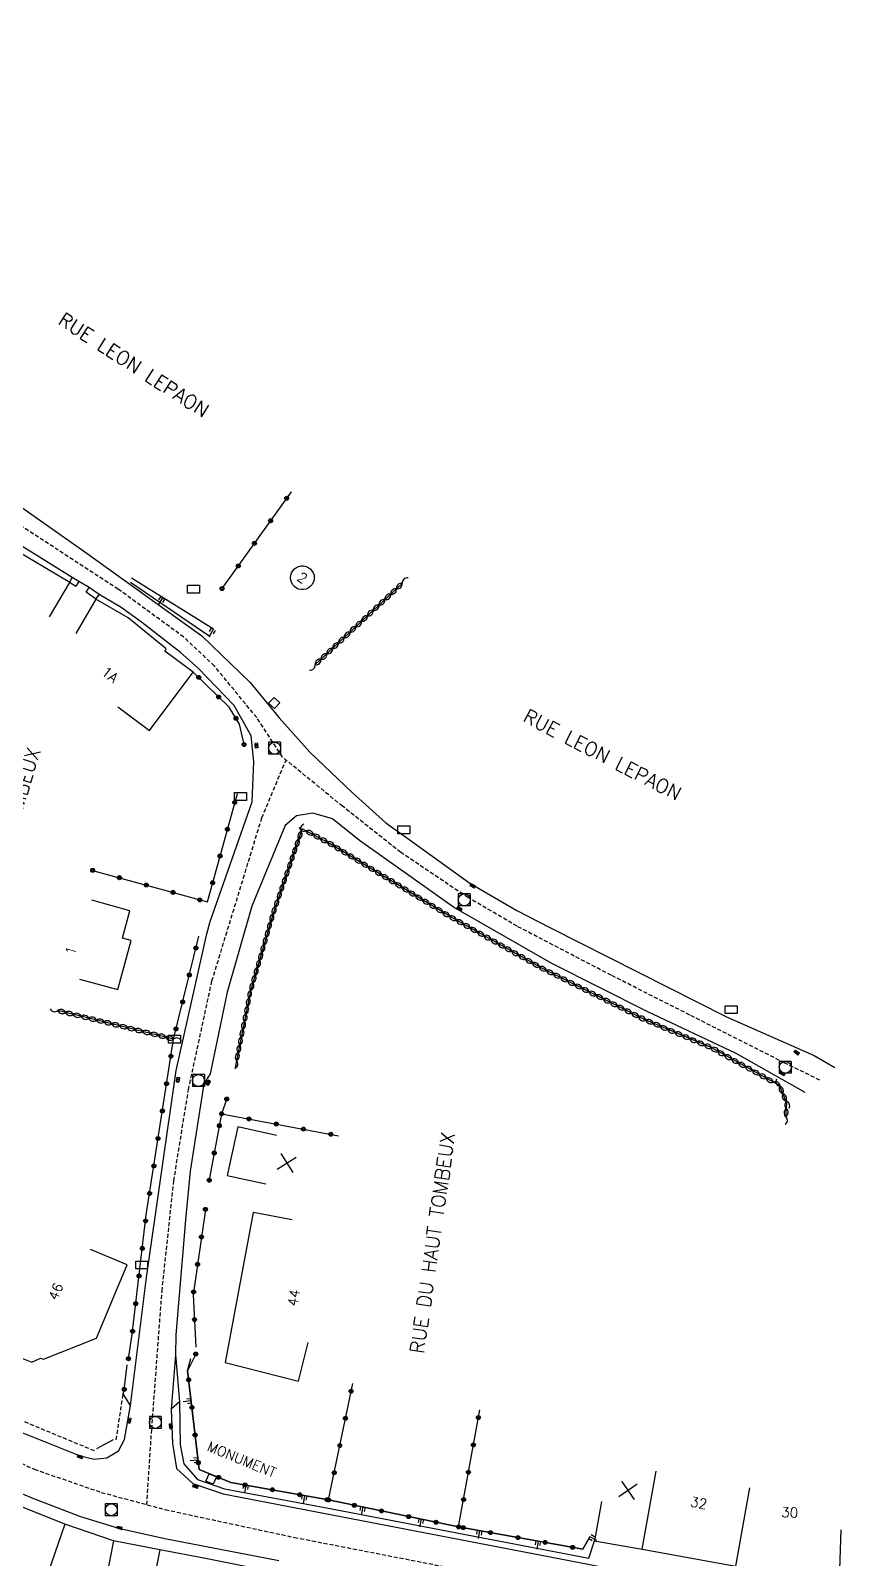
# Model space of a CAD drawing. Header units: millimetres. Extents: x 257000 to 258000, y 143000 to 144000.
# Drawn here: x 257643.5 to 257746.8, y 143435.7 to 143628.3 of the extents above; entities that cross this region are included whole.
import ezdxf
from ezdxf.enums import TextEntityAlignment as Align

# ---------------------------------------------------------------- set-up
doc = ezdxf.new("R2010")
doc.units = ezdxf.units.MM
doc.linetypes.add('DASHED', pattern=[0.75, 0.5, -0.25])
doc.layers.get('0').update_dxf_attribs({"linetype": 'CONTINUOUS'})
for name, color, linetype in [('W0001', 6, 'DASHED'), ('W0008', 7, 'CONTINUOUS'), ('W0100', 7, 'CONTINUOUS'), ('W0112', 1, 'DASHED'), ('W0211', 2, 'CONTINUOUS'), ('W0310', 3, 'CONTINUOUS'), ('W0322', 7, 'CONTINUOUS'), ('W0400', 7, 'CONTINUOUS'), ('W0420', 7, 'CONTINUOUS'), ('W0984', 7, 'CONTINUOUS'), ('W0989', 7, 'CONTINUOUS'), ('W0991', 7, 'CONTINUOUS'), ('W1102', 7, 'CONTINUOUS'), ('W1471', 7, 'CONTINUOUS')]:
    doc.layers.add(name, color=color, linetype=linetype)
doc.styles.get("Standard").update_dxf_attribs({"font": 'romans.shx', "width": 0.85})

# ---------------------------------------------------------------- blocks, each defined once
blk = doc.blocks.new('T400')
for p, q in [((-0.15, 0.3), (0.15, 0.3)), ((-0.15, -0.25), (-0.15, 0.3)), ((-0.15, 0.15), (0.15, 0.15)), ((-0.15, 0), (0.15, 0)), ((0.15, 0.3), (0.15, -0.25)), ((-0.15, -0.15), (0.15, -0.15)), ((-0.15, -0.25), (-0.15, -0.3)), ((-0.15, -0.3), (0.15, -0.3)), ((0.15, -0.3), (0.15, -0.25))]:
    blk.add_line(p, q)
blk = doc.blocks.new('T420')
for p, q in [((0.75, 0.75), (-0.75, 0.75)), ((-0.75, 0.75), (-0.75, -0.75)), ((0.75, 0.75), (0.75, -0.75)), ((0.75, -0.75), (-0.75, -0.75))]:
    blk.add_line(p, q)
blk.add_ellipse((0, 0), major_axis=(-0.53, 0.53), ratio=1, start_param=3.926991, end_param=10.210176)
blk = doc.blocks.new('T1471')
at = {"color": 0, "linetype": 'Continuous', "flags": 128}
blk.add_lwpolyline([(-0.75, -0.5), (-0.75, 0.5), (0.75, 0.5), (0.75, -0.5), (-0.75, -0.5)], dxfattribs=at)
blk = doc.blocks.new('t112o')
at = {"color": 0, "linetype": 'Continuous'}
for p, q in [((-0.5, 0.5), (0.5, 0.5)), ((-0.5, -0.5), (-0.5, 0.5)), ((0.5, 0.5), (0.5, -0.5)), ((0.5, -0.5), (-0.5, -0.5))]:
    blk.add_line(p, q, dxfattribs=at)
blk = doc.blocks.new('t310o')
at = {"color": 0, "linetype": 'Continuous'}
for centre, start, end in [((-0.5, 0.38), 216.8699, 323.1304), ((0.5, -0.37), 36.8699, 143.1303)]:
    blk.add_arc(centre, 0.625, start, end, dxfattribs=at)
blk = doc.blocks.new('t211o')
at = {"color": 0, "linetype": 'Continuous'}
for p, q in [((-0.29, 0.5), (-0.29, 0)), ((0, 1), (0, 0)), ((0.29, 0.5), (0.29, 0))]:
    blk.add_line(p, q, dxfattribs=at)
blk = doc.blocks.new('t991o')
at = {"color": 0, "linetype": 'Continuous'}
for p, q in [((-1, 1), (1, -1)), ((-1, -1), (1, 1))]:
    blk.add_line(p, q, dxfattribs=at)
blk = doc.blocks.new('t322o')
at = {"color": 0, "linetype": 'Continuous'}
for radius in [0.25, 0.15]:
    blk.add_circle((0, 0), radius, dxfattribs=at)

msp = doc.modelspace()

# ---------------------------------------------------------------- linework, layer by layer
at = {"layer": 'W0001'}
for points in [[(257742.99, 143496.02), (257738.57, 143498.17), (257726.59, 143504.22), (257716.7, 143509.23), (257704.84, 143515.4), (257698.67, 143519.01), (257690.18, 143524.71), (257682.85, 143530.53), (257675.29, 143536.7), (257672.04, 143541.7), (257666.69, 143548.22), (257662.85, 143551.83), (257654.59, 143557.88), (257629.35, 143574.29), (257612.48, 143586.28), (257596.32, 143599.2), (257564.9, 143628.27)], [(257658.19, 143442.52), (257658.81, 143452.02), (257660.11, 143469.43), (257661.59, 143483.33), (257663.44, 143494.81), (257666.4, 143508.52), (257672.69, 143529.08), (257675.73, 143536.34)], [(257519.33, 143507.08), (257546.51, 143493.16), (257567.47, 143483.2), (257592.2, 143471.19), (257619.17, 143458.32), (257644.02, 143446.98), (257652.46, 143444.07), (257660.51, 143441.9), (257676.79, 143438.4), (257700.8, 143433.72), (257723.87, 143429.56), (257738.91, 143427.51), (257755.06, 143426.59), (257770.03, 143427.32), (257787.83, 143429.1), (257795.55, 143430.48), (257808.14, 143435.76), (257822.18, 143443.42), (257851.2, 143460.51), (257880.54, 143477.14)]]:
    msp.add_lwpolyline(points, dxfattribs=at)
at = {"layer": 'W0008'}
for p, q in [((257649.62, 143558.83), (257649.26, 143558.25)), ((257656.14, 143455.02), (257655.21, 143456.47)), ((257662.32, 143455.49), (257661.28, 143454.54)), ((257651.91, 143449.59), (257653.99, 143450.75))]:
    msp.add_line(p, q, dxfattribs=at)
for points in [[(257654.94, 143555.55), (257652.17, 143557.22), (257650.93, 143558.09), (257649.62, 143558.83), (257648.8, 143559.33), (257633.18, 143569.06), (257624.53, 143575.03), (257623.92, 143575.07), (257622.54, 143576.11), (257622.48, 143576.67), (257611.38, 143584.65), (257604.45, 143589.54), (257599.59, 143593.1), (257593.73, 143598.26), (257571.48, 143617.96), (257562.9, 143625.51)], [(257620.48, 143583.58), (257633.45, 143574.48), (257650.07, 143562.78), (257665.12, 143552.02), (257671.21, 143546.14), (257674.88, 143541.66), (257678.73, 143537.32), (257684.08, 143532.24), (257688.31, 143528.43), (257691.08, 143526.48)], [(257648.8, 143559.33), (257648.44, 143558.75), (257649.26, 143558.25)], [(257652.17, 143557.22), (257651.71, 143556.68), (257650.55, 143557.52), (257650.93, 143558.09)], [(257665.76, 143514.47), (257666.16, 143515.99), (257671.45, 143531.08), (257671.67, 143536.13), (257671.32, 143539.4), (257669.2, 143543.22), (257664.65, 143547.91), (257662.45, 143549.91), (257657.52, 143553.74), (257654.94, 143555.55)], [(257732.43, 143499.38), (257721.23, 143504.65), (257709.23, 143510.69), (257696.81, 143517.82), (257685, 143526.23), (257681.59, 143528.94), (257679.11, 143529.67), (257677.04, 143529.31), (257675.63, 143528.12), (257671.44, 143517.95), (257668.32, 143507.11), (257666.17, 143496.8), (257665.36, 143495.55)], [(257691.08, 143526.48), (257698.89, 143520.82), (257704.83, 143517.39), (257708.98, 143515.24)], [(257637.56, 143453.54), (257649.81, 143448.66), (257651.54, 143448.27), (257653.17, 143448.41), (257654.63, 143449.29), (257655.39, 143450.73), (257656.14, 143455.02), (257658.17, 143471.15), (257661.88, 143497.21), (257665.76, 143514.47)], [(257708.98, 143515.24), (257731.24, 143503.99), (257742.27, 143499.1), (257742.27, 143499.1), (257744.86, 143497.59)], [(257674.83, 143435.45), (257671.81, 143436.02), (257660.67, 143438.18), (257654.79, 143439.46), (257649.76, 143441.01), (257643.74, 143443.32), (257636.47, 143446.43), (257628.74, 143449.9), (257619.6, 143454.22), (257592.17, 143467.3), (257575.49, 143475.4), (257555.41, 143485.18), (257532.42, 143496.41), (257518.47, 143503.65), (257517.56, 143504.12)], [(257741.12, 143494.45), (257741.12, 143494.45), (257732.43, 143499.38)], [(257665.36, 143495.55), (257663.65, 143484.54), (257663.08, 143478.42), (257661.85, 143463.9), (257661.8, 143461.39), (257661.26, 143454.51), (257661.41, 143450.22), (257661.95, 143447.08), (257663.97, 143445.19), (257667.81, 143443.9), (257713.78, 143435.03), (257715.47, 143434.67), (257721.21, 143433.39)], [(257662.32, 143455.49), (257662.38, 143450.07), (257662.86, 143447.67), (257664.57, 143445.67), (257668, 143444.53), (257680.6, 143442.16), (257713.89, 143435.76), (257714.61, 143437.98)]]:
    msp.add_lwpolyline(points, dxfattribs=at)
at = {"layer": 'W0100'}
for points in [[(257645.95, 143554.41), (257648.51, 143558.71), (257628.24, 143570.75), (257626.71, 143568.19)], [(257654.54, 143543.07), (257658.54, 143540.07), (257664.05, 143547.44), (257660.45, 143550.05), (257660.65, 143550.37), (257655.84, 143554.26), (257651.79, 143556.62), (257649.27, 143552.3)], [(257649.71, 143508.74), (257654.54, 143507.43), (257656.21, 143513.62), (257655.11, 143513.92), (257656.07, 143517.35), (257651.25, 143518.69)], [(257674.53, 143489.04), (257669.65, 143490.11), (257668.31, 143484.01), (257673.2, 143482.94)], [(257676.5, 143478.43), (257671.59, 143479.34), (257668.07, 143460.42), (257677.3, 143458.1), (257678.52, 143462.95)], [(257636.41, 143465.46), (257636.8, 143464.78), (257637.19, 143464.27), (257637.73, 143463.95), (257641.52, 143462.52), (257641.81, 143461.25), (257643.72, 143460.48), (257644.78, 143460.99), (257645.19, 143460.86), (257651.86, 143463.51), (257654.5, 143469.86), (257655.7, 143472.74), (257651.09, 143474.66)], [(257670.52, 143429.66), (257671.47, 143434.57), (257665.57, 143435.72), (257659.83, 143436.84), (257653.98, 143437.98), (257647.87, 143440.08), (257642.11, 143442.38), (257632.05, 143446.66), (257626.8, 143449.18), (257620.25, 143452.28), (257614.11, 143455.19), (257608.7, 143457.76), (257603.36, 143460.29), (257598.1, 143462.73), (257595.99, 143458.2)], [(257715.49, 143442.9), (257714.61, 143437.98), (257720.58, 143436.91), (257732.41, 143434.78), (257745.5, 143434.34), (257745.67, 143439.33)]]:
    msp.add_lwpolyline(points, dxfattribs=at)
at = {"layer": 'W0112'}
msp.add_line((257637.93, 143454.99), (257651.77, 143449.25), dxfattribs=at)
msp.add_lwpolyline([(257654.35, 143450.7), (257655.21, 143456.47), (257655.34, 143457.05)], dxfattribs=at)
at = {"layer": 'W0211'}
for p, q in [((257656.14, 143558.78), (257666.17, 143551.9)), ((257666.6, 143552.82), (257656.26, 143559.26))]:
    msp.add_line(p, q, dxfattribs=at)
for points in [[(257661.8, 143461.39), (257662.32, 143455.49), (257662.38, 143450.07), (257662.86, 143447.67), (257664.57, 143445.67), (257668, 143444.53), (257680.6, 143442.16), (257713.89, 143435.76), (257714.61, 143437.98)], [(257714.02, 143438.48), (257713.13, 143436.9), (257697.48, 143439.72), (257681.09, 143443.11), (257668.77, 143445.33), (257664.79, 143446.96), (257663.33, 143459.4), (257663.72, 143460.94)]]:
    msp.add_lwpolyline(points, dxfattribs=at)
at = {"layer": 'W0310'}
for p, q in [((257679.41, 143548.37), (257690.38, 143558.61)), ((257661.56, 143501.19), (257646.99, 143504.78))]:
    msp.add_line(p, q, dxfattribs=at)
for points in [[(257729.36, 143500.07), (257720.89, 143503.66), (257708.06, 143510.07), (257696.31, 143516.68), (257681.09, 143525.93), (257677.77, 143527.7), (257674.14, 143517.13), (257671.24, 143507.22), (257669.31, 143497.59)], [(257738.69, 143491.42), (257738.83, 143493.12), (257737.89, 143495.34), (257729.36, 143500.07)]]:
    msp.add_lwpolyline(points, dxfattribs=at)
at = {"layer": 'W0322'}
for p, q in [((257667.67, 143557.96), (257676.41, 143570.15)), ((257667.61, 143491.77), (257682.35, 143489.01)), ((257655.34, 143457.05), (257655.73, 143460.12)), ((257681.09, 143443.11), (257684.13, 143457.8)), ((257697.48, 143439.72), (257700.14, 143454.48))]:
    msp.add_line(p, q, dxfattribs=at)
for points in [[(257670.45, 143538.3), (257669.89, 143540.88), (257668.55, 143543.01), (257664.05, 143547.44)], [(257651.37, 143522.45), (257665.83, 143518.47), (257669.6, 143532.15)], [(257655.88, 143460.91), (257656.34, 143464), (257658.12, 143479.02), (257661.56, 143501.19), (257664.75, 143514.16)], [(257668.27, 143493.64), (257667.61, 143491.77), (257666.02, 143483.26)], [(257665.58, 143479.73), (257664.03, 143468.98), (257664.38, 143462.38)], [(257664.36, 143461.5), (257663.33, 143459.4), (257664.79, 143446.96), (257668.77, 143445.33), (257681.09, 143443.11), (257697.48, 143439.72), (257713.13, 143436.9), (257714.02, 143438.48)]]:
    msp.add_lwpolyline(points, dxfattribs=at)
at = {"layer": 'W1102'}
for p, q in [((257720.58, 143436.91), (257722.35, 143446.75)), ((257732.41, 143434.78), (257734.18, 143444.62)), ((257647.87, 143440.08), (257644.62, 143430.62)), ((257653.98, 143437.98), (257652.06, 143428.17)), ((257659.83, 143436.84), (257657.91, 143427.03))]:
    msp.add_line(p, q, dxfattribs=at)
msp.add_lwpolyline([(257676.29, 143559.32), (257676.32, 143559.64), (257676.42, 143559.93), (257676.57, 143560.2), (257676.78, 143560.44), (257677.04, 143560.62), (257677.32, 143560.75), (257677.63, 143560.81), (257677.94, 143560.81), (257678.25, 143560.75), (257678.54, 143560.62), (257678.79, 143560.44), (257679, 143560.2), (257679.16, 143559.93), (257679.26, 143559.64), (257679.29, 143559.32), (257679.26, 143559.01), (257679.16, 143558.71), (257679, 143558.44), (257678.79, 143558.21), (257678.54, 143558.02), (257678.25, 143557.9), (257677.94, 143557.83), (257677.63, 143557.83), (257677.32, 143557.9), (257677.04, 143558.02), (257676.78, 143558.21), (257676.57, 143558.44), (257676.42, 143558.71), (257676.32, 143559.01)], close=True, dxfattribs=at)

# ---------------------------------------------------------------- block references
at = {"layer": 'W0112'}
for p, rotation in [((257674.25, 143543.53), 316.7654069084621), ((257666.3, 143445.74), 337.4254255915176)]:
    msp.add_blockref('t112o', p, dxfattribs=dict(at, rotation=rotation))
at = {"layer": 'W0211'}
for p, rotation in [((257660.23, 143556.79), 148.0908383929033), ((257666.6, 143552.82), 148.0908383929033), ((257663.77, 143455.63), 96.67857655203694), ((257664.64, 143448.18), 96.67857655203694), ((257670.71, 143444.98), 169.7991808656656), ((257678.09, 143443.65), 169.7991808656656), ((257685.45, 143442.21), 168.2960691843278), ((257692.79, 143440.69), 168.2960691843278), ((257700.15, 143439.24), 169.8063854208223), ((257714.02, 143438.48), 240.3530936067306), ((257707.53, 143437.91), 169.8063854208223)]:
    msp.add_blockref('t211o', p, dxfattribs=dict(at, rotation=rotation))
at = {"layer": 'W0310'}
for p, rotation in [((257688.92, 143557.24), 43.04144807244379), ((257689.65, 143557.93), 43.04144807244379), ((257690.38, 143558.61), 43.04144807244379), ((257686.72, 143555.2), 43.04144807244379), ((257687.45, 143555.88), 43.04144807244379), ((257688.18, 143556.56), 43.04144807244379), ((257684.53, 143553.15), 43.04144807244379), ((257685.26, 143553.83), 43.04144807244379), ((257685.99, 143554.52), 43.04144807244379), ((257682.34, 143551.1), 43.04144807244379), ((257683.07, 143551.79), 43.04144807244379), ((257683.8, 143552.47), 43.04144807244379), ((257680.88, 143549.74), 43.04144807244379), ((257681.61, 143550.42), 43.04144807244379), ((257679.41, 143548.37), 43.04144807244379), ((257680.14, 143549.05), 43.04144807244379), ((257677.31, 143526.36), 251.0088304360735), ((257677.64, 143527.31), 251.0088304360735), ((257678.29, 143527.42), 151.948143705888), ((257679.17, 143526.95), 151.948143705888), ((257680.06, 143526.48), 151.948143705888), ((257676.66, 143524.47), 251.0088304360735), ((257676.99, 143525.42), 251.0088304360735), ((257680.94, 143526.01), 151.948143705888), ((257681.8, 143525.5), 148.7173115125796), ((257682.65, 143524.98), 148.7173115125796), ((257683.51, 143524.46), 148.7173115125796), ((257676.01, 143522.58), 251.0088304360735), ((257676.34, 143523.53), 251.0088304360735), ((257684.36, 143523.94), 148.7173115125796), ((257685.22, 143523.42), 148.7173115125796), ((257686.07, 143522.9), 148.7173115125796), ((257686.93, 143522.39), 148.7173115125796), ((257675.36, 143520.69), 251.0088304360735), ((257675.69, 143521.64), 251.0088304360735), ((257687.78, 143521.87), 148.7173115125796), ((257688.64, 143521.35), 148.7173115125796), ((257689.49, 143520.83), 148.7173115125796), ((257674.71, 143518.8), 251.0088304360735), ((257675.04, 143519.74), 251.0088304360735), ((257690.35, 143520.31), 148.7173115125796), ((257691.2, 143519.79), 148.7173115125796), ((257692.05, 143519.27), 148.7173115125796), ((257692.91, 143518.75), 148.7173115125796), ((257674.07, 143516.9), 253.7284789438069), ((257674.39, 143517.85), 251.0088304360735), ((257693.76, 143518.23), 148.7173115125796), ((257694.62, 143517.71), 148.7173115125796), ((257695.47, 143517.19), 148.7173115125796), ((257696.33, 143516.67), 150.6383112280299), ((257673.51, 143514.98), 253.7284789438069), ((257673.79, 143515.95), 253.7284789438069), ((257697.2, 143516.18), 150.6383112280299), ((257698.07, 143515.69), 150.6383112280299), ((257698.94, 143515.2), 150.6383112280299), ((257699.82, 143514.71), 150.6383112280299), ((257672.95, 143513.07), 253.7284789438069), ((257673.23, 143514.02), 253.7284789438069), ((257700.69, 143514.22), 150.6383112280299), ((257701.56, 143513.73), 150.6383112280299), ((257702.43, 143513.24), 150.6383112280299), ((257703.3, 143512.75), 150.6383112280299), ((257672.39, 143511.14), 253.7284789438069), ((257672.67, 143512.11), 253.7284789438069), ((257704.17, 143512.26), 150.6383112280299), ((257705.04, 143511.77), 150.6383112280299), ((257705.92, 143511.28), 150.6383112280299), ((257706.79, 143510.79), 150.6383112280299), ((257671.83, 143509.23), 253.7284789438069), ((257672.11, 143510.18), 253.7284789438069), ((257707.66, 143510.3), 150.6383112280299), ((257708.54, 143509.83), 153.434948822922), ((257709.44, 143509.39), 153.434948822922), ((257710.33, 143508.94), 153.434948822922), ((257671.27, 143507.3), 253.7284789438069), ((257671.55, 143508.27), 253.7284789438069), ((257711.23, 143508.49), 153.434948822922), ((257712.12, 143508.04), 153.434948822922), ((257713.02, 143507.6), 153.434948822922), ((257713.91, 143507.15), 153.434948822922), ((257670.87, 143505.35), 258.6649056953295), ((257671.07, 143506.33), 258.6649056953295), ((257714.8, 143506.7), 153.434948822922), ((257715.7, 143506.26), 153.434948822922), ((257716.59, 143505.81), 153.434948822922), ((257717.49, 143505.36), 153.434948822922), ((257646.99, 143504.78), 166.1610782366973), ((257647.96, 143504.54), 166.1610782366973), ((257648.93, 143504.3), 166.1610782366973), ((257649.9, 143504.06), 166.1610782366973), ((257650.88, 143503.82), 166.1610782366973), ((257651.85, 143503.58), 166.1610782366973), ((257652.82, 143503.35), 166.1610782366973), ((257670.48, 143503.39), 258.6649056953295), ((257670.67, 143504.37), 258.6649056953295), ((257718.38, 143504.91), 153.434948822922), ((257719.28, 143504.47), 153.434948822922), ((257720.17, 143504.02), 153.434948822922), ((257721.07, 143503.58), 157.0133695954439), ((257721.99, 143503.19), 157.0133695954439), ((257653.79, 143503.11), 166.1610782366973), ((257654.76, 143502.87), 166.1610782366973), ((257655.73, 143502.63), 166.1610782366973), ((257656.7, 143502.39), 166.1610782366973), ((257657.67, 143502.15), 166.1610782366973), ((257658.64, 143501.91), 166.1610782366973), ((257659.61, 143501.67), 166.1610782366973), ((257660.59, 143501.43), 166.1610782366973), ((257670.08, 143501.42), 258.6649056953295), ((257670.28, 143502.4), 258.6649056953295), ((257722.91, 143502.8), 157.0133695954439), ((257723.83, 143502.41), 157.0133695954439), ((257724.75, 143502.02), 157.0133695954439), ((257725.67, 143501.63), 157.0133695954439), ((257726.59, 143501.24), 157.0133695954439), ((257661.56, 143501.19), 166.1610782366973), ((257669.69, 143499.46), 258.6649056953295), ((257669.89, 143500.44), 258.6649056953295), ((257727.51, 143500.85), 157.0133695954439), ((257728.43, 143500.46), 157.0133695954439), ((257729.36, 143500.07), 157.0133695954439), ((257730.12, 143499.64), 151.0121495646243), ((257669.49, 143498.48), 258.6649056953295), ((257731, 143499.16), 151.0121495646243), ((257731.87, 143498.67), 151.0121495646243), ((257732.74, 143498.19), 151.0121495646243), ((257733.62, 143497.7), 151.0121495646243), ((257734.49, 143497.22), 151.0121495646243), ((257735.37, 143496.74), 151.0121495646243), ((257736.24, 143496.25), 151.0121495646243), ((257737.12, 143495.77), 151.0121495646243), ((257737.93, 143495.23), 113.1424487770576), ((257738.33, 143494.31), 113.1424487770576), ((257738.72, 143493.39), 113.1424487770576), ((257738.69, 143491.42), 85.23635830927383), ((257738.78, 143492.42), 85.23635830927383)]:
    msp.add_blockref('t310o', p, dxfattribs=dict(at, rotation=rotation))
at = {"layer": 'W0322'}
for p, rotation in [((257675.83, 143569.34), 54.35175645050899), ((257673.79, 143566.5), 54.35175645050899), ((257671.75, 143563.65), 54.35175645050899), ((257669.71, 143560.81), 54.35175645050899), ((257667.67, 143557.96), 54.35175645050899), ((257664.74, 143546.76), 135.4679980850413), ((257667.23, 143544.31), 135.4679980850413), ((257669.43, 143541.61), 122.1914470398056), ((257670.45, 143538.3), 102.1889734765443), ((257669.28, 143531), 74.60642523504883), ((257668.35, 143527.63), 74.60642523504883), ((257667.42, 143524.25), 74.60642523504883), ((257651.37, 143522.45), 344.6018356091985), ((257654.74, 143521.52), 344.6018356091985), ((257666.49, 143520.88), 74.60642523504883), ((257658.12, 143520.59), 344.6018356091985), ((257661.49, 143519.66), 344.6018356091985), ((257664.86, 143518.73), 344.6018356091985), ((257664.38, 143512.66), 76.15839864144377), ((257663.55, 143509.27), 76.15839864144377), ((257662.71, 143505.87), 76.15839864144377), ((257661.87, 143502.47), 76.15839864144377), ((257661.22, 143499.03), 81.18297064835383), ((257660.68, 143495.57), 81.18297064835383), ((257660.15, 143492.12), 81.18297064835383), ((257668.27, 143493.64), 250.4992485091589), ((257667.33, 143490.28), 259.4116452267475), ((257667.61, 143491.77), 349.4122575771121), ((257671.05, 143491.13), 349.4122575771121), ((257674.49, 143490.48), 349.4122575771121), ((257659.61, 143488.66), 81.18297064835383), ((257677.93, 143489.84), 349.4122575771121), ((257681.37, 143489.2), 349.4122575771121), ((257666.69, 143486.84), 259.4116452267475), ((257659.08, 143485.2), 81.18297064835383), ((257666.05, 143483.4), 259.4116452267475), ((257658.54, 143481.74), 81.18297064835383), ((257665.58, 143479.73), 261.7982574368411), ((257658.03, 143478.28), 83.2658249441725), ((257657.62, 143474.8), 83.2658249441725), ((257665.08, 143476.26), 261.7982574368411), ((257664.58, 143472.8), 261.7982574368411), ((257657.21, 143471.33), 83.2658249441725), ((257664.08, 143469.33), 261.7982574368411), ((257656.8, 143467.85), 83.2658249441725), ((257664.2, 143465.84), 273.0241680883819), ((257656.39, 143464.37), 83.2658249441725), ((257664.36, 143461.5), 243.6544718081817), ((257655.88, 143460.91), 81.48829486157531), ((257663.46, 143458.25), 276.6785765520369), ((257655.34, 143457.05), 82.64762064010765), ((257683.93, 143456.82), 78.29902214907473), ((257663.87, 143454.77), 276.6785765520369), ((257683.22, 143453.4), 78.29902214907473), ((257699.96, 143453.5), 79.80858263390705), ((257664.28, 143451.3), 276.6785765520369), ((257682.51, 143449.97), 78.29902214907473), ((257699.34, 143450.05), 79.80858263390705), ((257664.68, 143447.82), 276.6785765520369), ((257667.23, 143445.96), 337.7543312894704), ((257681.8, 143446.54), 78.29902214907473), ((257698.72, 143446.61), 79.80858263390705), ((257670.57, 143445.01), 349.7991808656657), ((257674.02, 143444.39), 349.7991808656657), ((257677.46, 143443.77), 349.7991808656657), ((257680.91, 143443.15), 349.7991808656657), ((257681.09, 143443.11), 78.29902214907473), ((257684.33, 143442.44), 348.2960691843278), ((257698.1, 143443.16), 79.80858263390705), ((257687.76, 143441.73), 348.2960691843278), ((257691.19, 143441.02), 348.2960691843278), ((257694.62, 143440.31), 348.2960691843278), ((257697.48, 143439.72), 79.80858263390705), ((257698.05, 143439.62), 349.8063854208223), ((257701.49, 143439), 349.8063854208223), ((257704.94, 143438.38), 349.8063854208223), ((257708.38, 143437.76), 349.8063854208223), ((257711.83, 143437.14), 349.8063854208223)]:
    msp.add_blockref('t322o', p, dxfattribs=dict(at, rotation=rotation))
at = {"layer": 'W0400'}
for p, rotation in [((257672, 143538.15), 186.468621257075), ((257699.26, 143520.5), 60.37745204060041), ((257697.6, 143517.6), 59.81181581744254), ((257740.08, 143499.48), 52.42629957429654), ((257662.11, 143496.06), 351.9361099963921), ((257738.27, 143496.84), 59.82285762436135), ((257665.92, 143495.69), 147.0917949832592), ((257655.97, 143453.13), 349.9850659833345), ((257661.22, 143452.43), 2.091006335912786), ((257649.79, 143448.55), 72.53607310815718), ((257664.32, 143444.83), 71.79608129397347), ((257654.77, 143439.61), 75.64727573392055)]:
    msp.add_blockref('T400', p, dxfattribs=dict(at, rotation=rotation))
at = {"layer": 'W0420'}
for p in [(257674.29, 143537.84), (257698.18, 143518.73), (257738.63, 143497.63), (257664.7, 143495.97), (257659.27, 143452.88), (257653.71, 143441.88)]:
    msp.add_blockref('T420', p, dxfattribs=at)
at = {"layer": 'W0991'}
for p, rotation in [((257675.82, 143485.56), 347.6267426277989), ((257718.83, 143444.34), 79.79125089093861)]:
    msp.add_blockref('t991o', p, dxfattribs=dict(at, rotation=rotation))
at = {"layer": 'W1471'}
for p in [(257664.08, 143557.89), (257670.01, 143531.74), (257690.57, 143527.57), (257731.81, 143504.89), (257661.68, 143501.17), (257657.54, 143472.72)]:
    msp.add_blockref('T1471', p, dxfattribs=at)

# ---------------------------------------------------------------- texts
at = {"layer": 'W0984'}
msp.add_text('MONUMENT', height=1.25, rotation=337.7543, dxfattribs=at).set_placement((257670.15, 143448.21), align=Align.MIDDLE)
at = {"layer": 'W0989'}
for s, rotation, p in [('RUE LEON LEPAON', 326.9692, (257656.54, 143586.15)), ('RUE LEON LEPAON', 332.5304, (257715.59, 143537.02)), ('RUE DU HAUT TOMBEUX', 72.9782, (257639.89, 143524.42)), ('RUE DU HAUT TOMBEUX', 81.8905, (257694.2, 143475.54))]:
    msp.add_text(s, height=1.75, rotation=rotation, dxfattribs=at).set_placement(p, align=Align.MIDDLE)
at = {"layer": 'W0991'}
for s, rotation, p in [('2', 324.3532, (257677.79, 143559.32)), ('1A', 321.0811, (257653.55, 143547.11)), ('1', 74.8326, (257648.62, 143512.35)), ('46', 67.3865, (257646.72, 143469.37)), ('44', 79.4635, (257676.71, 143468.6)), ('32', 349.8018, (257727.73, 143442.74)), ('30', 358.054, (257739.19, 143441.55))]:
    msp.add_text(s, height=1.25, rotation=rotation, dxfattribs=at).set_placement(p, align=Align.MIDDLE)

doc.saveas('drawing.dxf')
